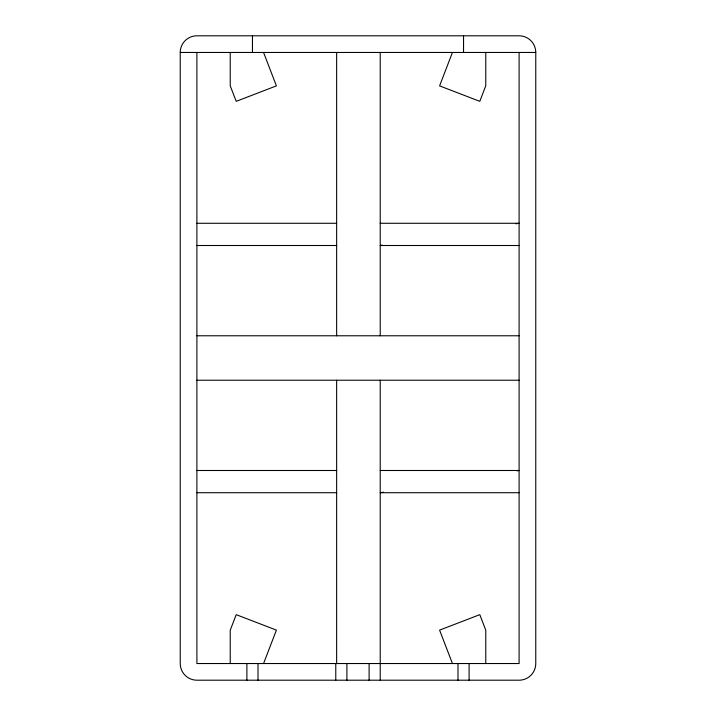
<?xml version="1.0" encoding="UTF-8"?>
<svg xmlns="http://www.w3.org/2000/svg" width="716" height="716" viewBox="0 0 716 716"><rect width="100%" height="100%" fill="white"/><g stroke="black" fill="none" stroke-linecap="round" stroke-linejoin="round"><path stroke-width="1.07" d="M452.44 52.465L439.588 85.875L479.792 101.341L485.77 85.795L485.77 52.465M263.56 663.535L276.412 630.125L236.208 614.659L230.23 630.205L230.23 663.535M382.425 245.158L380.223 245.507L519.1 245.507M515.797 223.813L519.1 223.285L380.223 223.285M383.525 492.187L380.223 492.715L519.1 492.715M516.898 470.842L519.1 470.493L380.223 470.493M180.235 52.465L535.765 52.465L535.765 663.535A16.665 16.665 0 0 1 519.1 680.2L196.9 680.2A16.665 16.665 0 0 1 180.235 663.535L180.235 52.465A16.665 16.665 0 0 1 196.9 35.8L519.1 35.8A16.665 16.665 0 0 1 535.765 52.465M196.9 223.285L336.645 223.285M196.9 245.507L336.645 245.507M196.9 335.777L519.1 335.777M196.9 380.223L519.1 380.223M196.9 470.493L336.645 470.493M196.9 492.715L336.645 492.715M263.56 52.465L276.412 85.875L236.208 101.341L230.23 85.795L230.23 52.465M452.44 663.535L439.588 630.125L479.792 614.659L485.77 630.205L485.77 663.535M519.1 52.465L519.1 663.535L196.9 663.535L196.9 52.465M469.105 663.535L469.105 680.2M463.547 35.8L463.547 52.465M457.989 663.535L457.989 680.2M380.223 52.465L380.223 335.777M380.223 380.223L380.223 680.2M369.107 663.535L369.107 680.2M346.893 663.535L346.893 680.2M336.645 52.465L336.645 335.777M336.645 380.223L336.645 663.535M335.777 663.535L335.777 680.2M258.011 663.535L258.011 680.2M252.453 35.8L252.453 52.465M246.895 663.535L246.895 680.2"/></g></svg>
